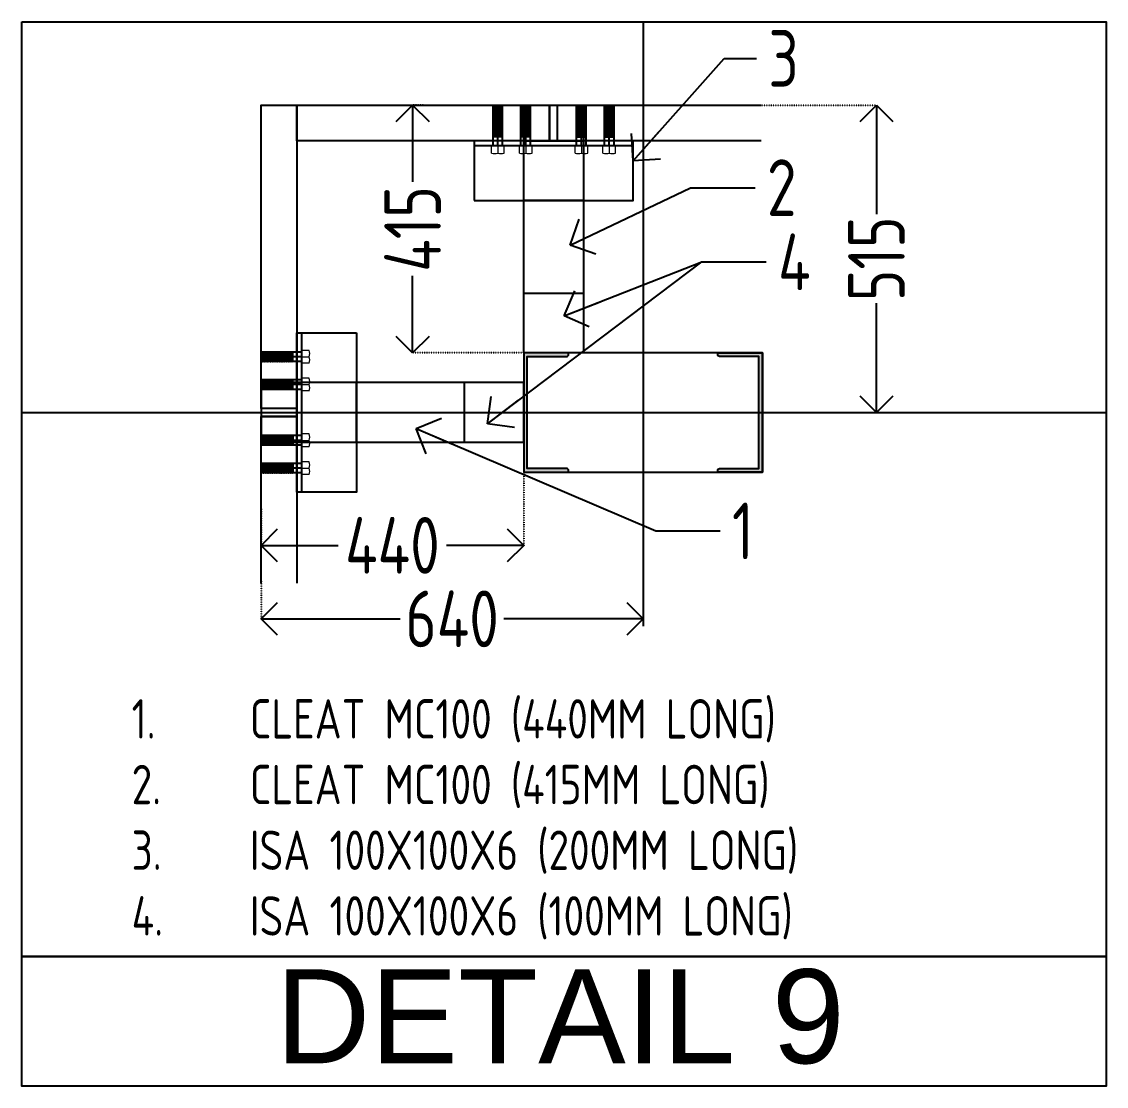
# Model space of a CAD drawing. Header units: millimetres. Extents: x 3470347 to 5996549, y -3470518 to 17149644.
# Drawn here: x 5038667 to 5045069, y 6798298 to 6804582 of the extents above; entities that cross this region are included whole.
import ezdxf
from ezdxf.enums import TextEntityAlignment as Align

# ---------------------------------------------------------------- set-up
doc = ezdxf.new("R2010")
doc.units = ezdxf.units.MM
doc.header["$MEASUREMENT"] = 0
doc.header["$PDMODE"] = 35
doc.header["$PDSIZE"] = -5
doc.linetypes.add('CENTERX2', pattern=[4, 2.5, -0.5, 0.5, -0.5])
doc.linetypes.add('DOT2', pattern=[0.125, 0, -0.125])
doc.layers.get('0').update_dxf_attribs({"linetype": 'CONTINUOUS', "lineweight": 25})
doc.layers.get('DEFPOINTS').update_dxf_attribs({"linetype": 'CONTINUOUS', "lineweight": 25})
for name, color, linetype, lineweight in [('6 TEXT', 7, 'CONTINUOUS', 25), ('channnel', 2, 'CONTINUOUS', 15), ('rRCC 1', 3, 'CONTINUOUS', 25), ('rRCC 2', 40, 'CONTINUOUS', 15)]:
    doc.layers.add(name, color=color, linetype=linetype, lineweight=lineweight)
doc.layers.add('lintel', color=2, linetype='CONTINUOUS')
doc.styles.add('DIM', font='geniso.shx', dxfattribs={"width": 0.85})
doc.styles.add('PDF Arial', font='arial.ttf')
doc.dimstyles.new('ST-100', dxfattribs={"dimscale": 100, "dimtxt": 7, "dimasz": 5, "dimexe": 0.18, "dimexo": 0.0625, "dimgap": 0.2, "dimtad": 0, "dimdec": 0, "dimzin": 0, "dimdsep": 46, "dimtxsty": 'DIM', "dimblk": 'OPEN90', "dimcen": 0.09, "dimclrd": 256, "dimclrt": 7, "dimadec": 0, "dimazin": 0, "dimtfac": 1, "dimtdec": 0, "dimtofl": 0, "dimtmove": 0, "dimatfit": 3, "dimldrblk": 'OPEN90', "dimfxl": 1, "dimtolj": 1, "dimtzin": 0, "dimlwd": -1, "dimarcsym": 0})

# ---------------------------------------------------------------- blocks, each defined once
blk = doc.blocks.new('_Open90')
at = {"color": 0, "linetype": 'ByBlock', "lineweight": -2}
for p, q in [((-0.5, 0.5), (0, 0)), ((0, 0), (-1, 0)), ((0, 0), (-0.5, -0.5))]:
    blk.add_line(p, q, dxfattribs=at)
blk = doc.blocks.new('*D1507')
at = {"color": 1, "linetype": 'DOT2', "lineweight": -2}
for p, q in [((450631.6, -1876228.7), (450631.6, -1876474)), ((449751.6, -1876352), (449751.6, -1876474))]:
    blk.add_line(p, q, dxfattribs=at)
at = {"color": 1, "linetype": 'ByBlock'}
for p, q in [((449861.6, -1876474), (450010.1, -1876474)), ((450521.6, -1876474), (450373.2, -1876474))]:
    blk.add_line(p, q, dxfattribs=at)
at = {"layer": 'DEFPOINTS', "color": 0, "linetype": 'ByBlock'}
for p in [(450631.6, -1876228.7), (449751.6, -1876352), (450631.6, -1876474)]:
    blk.add_point(p, dxfattribs=at)
at = {"color": 1, "linetype": 'ByBlock', "xscale": 110, "yscale": 110, "zscale": 110, "rotation": 180}
blk.add_blockref('_Open90', (449751.6, -1876474), dxfattribs=at)
at = {"color": 1, "linetype": 'ByBlock', "xscale": 110, "yscale": 110, "zscale": 110}
blk.add_blockref('_Open90', (450631.6, -1876474), dxfattribs=at)
at = {"color": 7, "linetype": 'ByBlock', "insert": (450191.6, -1876474), "char_height": 190, "attachment_point": 5, "style": 'DIM'}
blk.add_mtext('\\A1;440', dxfattribs=at)
blk = doc.blocks.new('*D1508')
at = {"color": 1, "linetype": 'DOT2', "lineweight": -2}
for p, q in [((450295, -1874998.7), (450259.2, -1874998.7)), ((450631.6, -1875828.7), (450259.2, -1875828.7))]:
    blk.add_line(p, q, dxfattribs=at)
at = {"color": 1, "linetype": 'ByBlock'}
for p, q in [((450259.2, -1875108.7), (450259.2, -1875256.4)), ((450259.2, -1875718.7), (450259.2, -1875571))]:
    blk.add_line(p, q, dxfattribs=at)
at = {"layer": 'DEFPOINTS', "color": 0, "linetype": 'ByBlock'}
for p in [(450295, -1874998.7), (450259.2, -1875828.7), (450631.6, -1875828.7)]:
    blk.add_point(p, dxfattribs=at)
at = {"color": 1, "linetype": 'ByBlock', "xscale": 110, "yscale": 110, "zscale": 110}
for p, rotation in [((450259.2, -1874998.7), 90), ((450259.2, -1875828.7), 270)]:
    blk.add_blockref('_Open90', p, dxfattribs=dict(at, rotation=rotation))
at = {"color": 7, "linetype": 'ByBlock', "insert": (450259.2, -1875413.7), "char_height": 190, "attachment_point": 5, "rotation": 90, "style": 'DIM'}
blk.add_mtext('\\A1;415', dxfattribs=at)
blk = doc.blocks.new('*D1509')
at = {"color": 1, "linetype": 'DOT2', "lineweight": -2}
for p, q in [((451427.3, -1874998.7), (451813.5, -1874998.7)), ((451665.1, -1876028.7), (451813.5, -1876028.7))]:
    blk.add_line(p, q, dxfattribs=at)
at = {"color": 1, "linetype": 'ByBlock'}
for p, q in [((451813.5, -1875108.7), (451813.5, -1875364.5)), ((451813.5, -1875918.7), (451813.5, -1875662.9))]:
    blk.add_line(p, q, dxfattribs=at)
at = {"layer": 'DEFPOINTS', "color": 0, "linetype": 'ByBlock'}
for p in [(451427.3, -1874998.7), (451813.5, -1874998.7), (451665.1, -1876028.7)]:
    blk.add_point(p, dxfattribs=at)
at = {"color": 1, "linetype": 'ByBlock', "xscale": 110, "yscale": 110, "zscale": 110}
for p, rotation in [((451813.5, -1874998.7), 90), ((451813.5, -1876028.7), 270)]:
    blk.add_blockref('_Open90', p, dxfattribs=dict(at, rotation=rotation))
at = {"color": 7, "linetype": 'ByBlock', "insert": (451813.5, -1875513.7), "char_height": 190, "attachment_point": 5, "rotation": 90, "style": 'DIM'}
blk.add_mtext('\\A1;515', dxfattribs=at)
blk = doc.blocks.new('*D1520')
at = {"color": 1, "linetype": 'DOT2', "lineweight": -2}
for p, q in [((449751.6, -1876590.2), (449751.6, -1876720.3)), ((451031.6, -1876590.2), (451031.6, -1876720.3))]:
    blk.add_line(p, q, dxfattribs=at)
at = {"color": 1, "linetype": 'ByBlock'}
for p, q in [((449861.6, -1876720.3), (450218.1, -1876720.3)), ((450921.6, -1876720.3), (450565.1, -1876720.3))]:
    blk.add_line(p, q, dxfattribs=at)
at = {"layer": 'DEFPOINTS', "color": 0, "linetype": 'ByBlock'}
for p in [(449751.6, -1876590.2), (451031.6, -1876590.2), (449751.6, -1876720.3)]:
    blk.add_point(p, dxfattribs=at)
at = {"color": 1, "linetype": 'ByBlock', "xscale": 110, "yscale": 110, "zscale": 110, "rotation": 180}
blk.add_blockref('_Open90', (449751.6, -1876720.3), dxfattribs=at)
at = {"color": 1, "linetype": 'ByBlock', "xscale": 110, "yscale": 110, "zscale": 110}
blk.add_blockref('_Open90', (451031.6, -1876720.3), dxfattribs=at)
at = {"color": 7, "linetype": 'ByBlock', "insert": (450391.6, -1876720.3), "char_height": 190, "attachment_point": 5, "style": 'DIM'}
blk.add_mtext('\\A1;640', dxfattribs=at)
blk = doc.blocks.new('SRD')
at = {"layer": '6 TEXT', "linetype": 'ByBlock'}
h = blk.add_hatch(color=8, dxfattribs=at)
h.dxf.hatch_style = 1
h.paths.add_polyline_path([(450643.6, -1875840.7), (450775.6, -1875840.7, 0.414214), (450781.6, -1875834.7), (450781.6, -1875828.7), (450631.6, -1875828.7), (450631.6, -1876228.7), (450781.6, -1876228.7), (450781.6, -1876222.7, 0.414214), (450775.6, -1876216.7), (450643.6, -1876216.7)])
h = blk.add_hatch(color=8, dxfattribs=at)
h.dxf.hatch_style = 1
h.paths.add_polyline_path([(451419.6, -1875840.7), (451287.6, -1875840.7, -0.414214), (451281.6, -1875834.7), (451281.6, -1875828.7), (451431.6, -1875828.7), (451431.6, -1876228.7), (451281.6, -1876228.7), (451281.6, -1876222.7, -0.414214), (451287.6, -1876216.7), (451419.6, -1876216.7)])
at = {"color": 8, "linetype": 'ByBlock'}
for p, q in [((450529, -1875134.7), (450529, -1874998.7)), ((450545, -1875134.7), (450545, -1874998.7)), ((450561, -1875134.7), (450561, -1874998.7)), ((450622.3, -1875134.7), (450622.3, -1874998.7)), ((450638.3, -1875134.7), (450638.3, -1874998.7)), ((450638.3, -1875134.7), (450638.3, -1874998.7)), ((450654.3, -1875134.7), (450654.3, -1874998.7)), ((450809, -1875134.7), (450809, -1874998.7)), ((450825, -1875134.7), (450825, -1874998.7)), ((450825, -1875134.7), (450825, -1874998.7)), ((450841, -1875134.7), (450841, -1874998.7)), ((450902.3, -1875134.7), (450902.3, -1874998.7)), ((450918.3, -1875134.7), (450918.3, -1874998.7)), ((450934.3, -1875134.7), (450934.3, -1874998.7)), ((449887.6, -1875826.1), (449751.6, -1875826.1)), ((449887.6, -1875842.1), (449751.6, -1875842.1)), ((449887.6, -1875858.1), (449751.6, -1875858.1)), ((449887.6, -1875919.4), (449751.6, -1875919.4)), ((449887.6, -1875935.4), (449751.6, -1875935.4)), ((449887.6, -1875935.4), (449751.6, -1875935.4)), ((449887.6, -1875951.4), (449751.6, -1875951.4)), ((449887.6, -1876106.1), (449751.6, -1876106.1)), ((449887.6, -1876122.1), (449751.6, -1876122.1)), ((449887.6, -1876122.1), (449751.6, -1876122.1)), ((449887.6, -1876138.1), (449751.6, -1876138.1)), ((449887.6, -1876199.4), (449751.6, -1876199.4)), ((449887.6, -1876215.4), (449751.6, -1876215.4)), ((449887.6, -1876231.4), (449751.6, -1876231.4))]:
    blk.add_line(p, q, dxfattribs=at)
at = {"color": 2}
for p, q in [((450718.3, -1875118.7), (450718.3, -1874998.7)), ((450718.3, -1875118.7), (450718.3, -1874998.7)), ((450745, -1875118.7), (450745, -1874998.7)), ((450745, -1875118.7), (450745, -1874998.7)), ((449871.6, -1876015.4), (449751.6, -1876015.4)), ((449871.6, -1876015.4), (449751.6, -1876015.4)), ((449871.6, -1876042.1), (449751.6, -1876042.1)), ((449871.6, -1876042.1), (449751.6, -1876042.1))]:
    blk.add_line(p, q, dxfattribs=at)
at = {"color": 3}
for p, q in [((450998.3, -1875134.7), (450465, -1875134.7)), ((449887.6, -1876295.4), (449887.6, -1875762.1))]:
    blk.add_line(p, q, dxfattribs=at)
at = {"color": 6, "linetype": 'ByBlock'}
for points in [[(449871.6, -1876015.4), (449751.6, -1876015.4), (449751.6, -1874998.7), (449871.6, -1874998.7)], [(450718.3, -1875118.7), (449871.6, -1875118.7), (449871.6, -1874998.7), (450718.3, -1874998.7)]]:
    blk.add_lwpolyline(points, close=True, dxfattribs=at)
for points in [[(451427.3, -1875118.7), (450745, -1875118.7), (450745, -1874998.7), (451427.3, -1874998.7)], [(449751.6, -1876600.2), (449751.6, -1876042.1), (449871.6, -1876042.1), (449871.6, -1876600.2)]]:
    blk.add_lwpolyline(points, dxfattribs=at)
at = {"color": 3}
for points in [[(450465, -1875318.7), (450998.3, -1875318.7), (450998.3, -1875118.7), (450465, -1875118.7)], [(450831.6, -1875118.7), (450831.6, -1875318.7), (450631.6, -1875318.7), (450631.6, -1875118.7)], [(450831.6, -1875628.7), (450831.6, -1875828.7), (450631.6, -1875828.7), (450631.6, -1875628.7)], [(450071.6, -1875762.1), (450071.6, -1876295.4), (449871.6, -1876295.4), (449871.6, -1875762.1)], [(449871.6, -1876128.7), (450071.6, -1876128.7), (450071.6, -1875928.7), (449871.6, -1875928.7)], [(450431.6, -1876128.7), (450631.6, -1876128.7), (450631.6, -1875928.7), (450431.6, -1875928.7)]]:
    blk.add_lwpolyline(points, close=True, dxfattribs=at)
at = {"layer": '6 TEXT', "color": 8, "linetype": 'CENTERX2', "ltscale": 0.5}
blk.add_line((451031.6, -1874719.2), (451031.6, -1876744.4), dxfattribs=at)
at = {"layer": '6 TEXT', "color": 6, "linetype": 'ByBlock'}
for points in [[(450781.6, -1875834.7), (450781.6, -1875828.7), (450631.6, -1875828.7), (450631.6, -1876228.7), (450781.6, -1876228.7), (450781.6, -1876222.7, 0.414214), (450775.6, -1876216.7), (450643.6, -1876216.7), (450643.6, -1875840.7), (450775.6, -1875840.7, 0.414214)], [(451281.6, -1875834.7), (451281.6, -1875828.7), (451431.6, -1875828.7), (451431.6, -1876228.7), (451281.6, -1876228.7), (451281.6, -1876222.7, -0.414214), (451287.6, -1876216.7), (451419.6, -1876216.7), (451419.6, -1875840.7), (451287.6, -1875840.7, -0.414214)]]:
    blk.add_lwpolyline(points, format="xyb", close=True, dxfattribs=at)
at = {"layer": '6 TEXT', "color": 8, "linetype": 'CENTERX2', "ltscale": 0.5}
blk.add_lwpolyline([(448949.3, -1876028.7), (452583.8, -1876028.7)], dxfattribs=at)
at = {"layer": 'channnel', "color": 8, "linetype": 'ByBlock'}
for p, q in [((450529, -1875134.7), (450529, -1874998.7)), ((450529, -1874998.7), (450561, -1874998.7)), ((450561, -1875134.7), (450561, -1874998.7)), ((450622.3, -1875134.7), (450622.3, -1874998.7)), ((450622.3, -1874998.7), (450654.3, -1874998.7)), ((450654.3, -1875134.7), (450654.3, -1874998.7)), ((450809, -1875134.7), (450809, -1874998.7)), ((450841, -1874998.7), (450809, -1874998.7)), ((450841, -1875134.7), (450841, -1874998.7)), ((450902.3, -1875134.7), (450902.3, -1874998.7)), ((450934.3, -1874998.7), (450902.3, -1874998.7)), ((450934.3, -1875134.7), (450934.3, -1874998.7)), ((450561, -1875105.9), (450529, -1875105.9)), ((450654.3, -1875105.9), (450622.3, -1875105.9)), ((450809, -1875105.9), (450841, -1875105.9)), ((450902.3, -1875105.9), (450934.3, -1875105.9)), ((450523.6, -1875134.7), (450566.3, -1875134.7)), ((450523.6, -1875159.4), (450523.6, -1875134.7)), ((450545, -1875134.7), (450545, -1875159.4)), ((450566.3, -1875159.4), (450566.3, -1875134.7)), ((450617, -1875134.7), (450659.6, -1875134.7)), ((450617, -1875159.4), (450617, -1875134.7)), ((450638.3, -1875134.7), (450638.3, -1875159.4)), ((450659.6, -1875159.4), (450659.6, -1875134.7)), ((450846.3, -1875134.7), (450803.6, -1875134.7)), ((450803.6, -1875159.4), (450803.6, -1875134.7)), ((450825, -1875134.7), (450825, -1875159.4)), ((450846.3, -1875159.4), (450846.3, -1875134.7)), ((450939.6, -1875134.7), (450897, -1875134.7)), ((450897, -1875159.4), (450897, -1875134.7)), ((450918.3, -1875134.7), (450918.3, -1875159.4)), ((450939.6, -1875159.4), (450939.6, -1875134.7)), ((449887.6, -1875826.1), (449751.6, -1875826.1)), ((449751.6, -1875826.1), (449751.6, -1875858.1)), ((449858.8, -1875858.1), (449858.8, -1875826.1)), ((449887.6, -1875820.7), (449887.6, -1875863.4)), ((449912.3, -1875820.7), (449887.6, -1875820.7)), ((449887.6, -1875858.1), (449751.6, -1875858.1)), ((449887.6, -1875842.1), (449912.3, -1875842.1)), ((449912.3, -1875863.4), (449887.6, -1875863.4)), ((449887.6, -1875919.4), (449751.6, -1875919.4)), ((449751.6, -1875919.4), (449751.6, -1875951.4)), ((449858.8, -1875951.4), (449858.8, -1875919.4)), ((449887.6, -1875914.1), (449887.6, -1875956.7)), ((449912.3, -1875914.1), (449887.6, -1875914.1)), ((449887.6, -1875935.4), (449912.3, -1875935.4)), ((449887.6, -1875951.4), (449751.6, -1875951.4)), ((449912.3, -1875956.7), (449887.6, -1875956.7)), ((449887.6, -1876106.1), (449751.6, -1876106.1)), ((449751.6, -1876138.1), (449751.6, -1876106.1)), ((449858.8, -1876106.1), (449858.8, -1876138.1)), ((449887.6, -1876143.4), (449887.6, -1876100.7)), ((449912.3, -1876100.7), (449887.6, -1876100.7)), ((449887.6, -1876122.1), (449912.3, -1876122.1)), ((449887.6, -1876138.1), (449751.6, -1876138.1)), ((449912.3, -1876143.4), (449887.6, -1876143.4)), ((449887.6, -1876236.7), (449887.6, -1876194.1)), ((449912.3, -1876194.1), (449887.6, -1876194.1)), ((449887.6, -1876199.4), (449751.6, -1876199.4)), ((449751.6, -1876231.4), (449751.6, -1876199.4)), ((449887.6, -1876231.4), (449751.6, -1876231.4)), ((449858.8, -1876199.4), (449858.8, -1876231.4)), ((449887.6, -1876215.4), (449912.3, -1876215.4)), ((449912.3, -1876236.7), (449887.6, -1876236.7))]:
    blk.add_line(p, q, dxfattribs=at)
at = {"layer": 'channnel', "color": 8, "linetype": 'Continuous'}
for p, q in [((450559.8, -1875010.3), (450534.9, -1874998.7)), ((450561, -1875007.8), (450541.4, -1874998.7)), ((450559.8, -1875004.2), (450547.9, -1874998.7)), ((450561, -1875001.7), (450554.5, -1874998.7)), ((450653.1, -1875010.3), (450628.3, -1874998.7)), ((450654.3, -1875007.8), (450634.8, -1874998.7)), ((450653.1, -1875004.2), (450641.3, -1874998.7)), ((450654.3, -1875001.7), (450647.8, -1874998.7)), ((450809, -1875001.7), (450815.5, -1874998.7)), ((450809, -1875007.8), (450828.5, -1874998.7)), ((450810.1, -1875004.2), (450822, -1874998.7)), ((450810.1, -1875010.3), (450835, -1874998.7)), ((450902.3, -1875001.7), (450908.8, -1874998.7)), ((450902.3, -1875007.8), (450921.8, -1874998.7)), ((450903.5, -1875004.2), (450915.3, -1874998.7)), ((450903.5, -1875010.3), (450928.3, -1874998.7)), ((450559.8, -1875016.4), (450529, -1875002)), ((450559.8, -1875022.4), (450529, -1875008.1)), ((450561, -1875029.1), (450529, -1875014.1)), ((450561, -1875035.1), (450529, -1875020.2)), ((450561, -1875041.2), (450529, -1875026.3)), ((450561, -1875047.3), (450529, -1875032.3)), ((450561, -1875013.9), (450530.1, -1874999.5)), ((450561, -1875020), (450530.1, -1875005.6)), ((450561, -1875026), (450530.1, -1875011.6)), ((450559.8, -1875031.5), (450530.1, -1875017.7)), ((450559.8, -1875037.6), (450530.1, -1875023.8)), ((450559.8, -1875043.7), (450530.1, -1875029.8)), ((450653.1, -1875016.4), (450622.3, -1875002)), ((450653.1, -1875022.4), (450622.3, -1875008.1)), ((450654.3, -1875029.1), (450622.3, -1875014.1)), ((450654.3, -1875035.1), (450622.3, -1875020.2)), ((450654.3, -1875041.2), (450622.3, -1875026.3)), ((450654.3, -1875047.3), (450622.3, -1875032.3)), ((450654.3, -1875013.9), (450623.5, -1874999.5)), ((450654.3, -1875020), (450623.5, -1875005.6)), ((450654.3, -1875026), (450623.5, -1875011.6)), ((450653.1, -1875031.5), (450623.5, -1875017.7)), ((450653.1, -1875037.6), (450623.5, -1875023.8)), ((450653.1, -1875043.7), (450623.5, -1875029.8)), ((450809, -1875013.9), (450839.8, -1874999.5)), ((450809, -1875020), (450839.8, -1875005.6)), ((450809, -1875026), (450839.8, -1875011.6)), ((450809, -1875029.1), (450841, -1875014.1)), ((450809, -1875035.1), (450841, -1875020.2)), ((450809, -1875041.2), (450841, -1875026.3)), ((450809, -1875047.3), (450841, -1875032.3)), ((450810.1, -1875016.4), (450841, -1875002)), ((450810.1, -1875022.4), (450841, -1875008.1)), ((450810.1, -1875031.5), (450839.8, -1875017.7)), ((450810.1, -1875037.6), (450839.8, -1875023.8)), ((450810.1, -1875043.7), (450839.8, -1875029.8)), ((450902.3, -1875013.9), (450933.1, -1874999.5)), ((450902.3, -1875020), (450933.1, -1875005.6)), ((450902.3, -1875026), (450933.1, -1875011.6)), ((450902.3, -1875029.1), (450934.3, -1875014.1)), ((450902.3, -1875035.1), (450934.3, -1875020.2)), ((450902.3, -1875041.2), (450934.3, -1875026.3)), ((450902.3, -1875047.3), (450934.3, -1875032.3)), ((450903.5, -1875016.4), (450934.3, -1875002)), ((450903.5, -1875022.4), (450934.3, -1875008.1)), ((450903.5, -1875031.5), (450933.1, -1875017.7)), ((450903.5, -1875037.6), (450933.1, -1875023.8)), ((450903.5, -1875043.7), (450933.1, -1875029.8)), ((450561, -1875053.3), (450529, -1875038.4)), ((450561, -1875059.4), (450529, -1875044.5)), ((450561, -1875065.5), (450529, -1875050.5)), ((450561, -1875071.5), (450529, -1875056.6)), ((450561, -1875076.4), (450529, -1875061.5)), ((450561, -1875064.3), (450529, -1875062.7)), ((450561, -1875082.5), (450529, -1875067.6)), ((450561, -1875070.3), (450529, -1875068.8)), ((450559.8, -1875049.8), (450530.1, -1875035.9)), ((450559.8, -1875055.8), (450530.1, -1875042)), ((450559.8, -1875061.9), (450530.1, -1875048.1)), ((450559.8, -1875068), (450530.1, -1875054.1)), ((450559.8, -1875060.7), (450530.1, -1875060.2)), ((450559.8, -1875078.9), (450530.1, -1875065.1)), ((450559.8, -1875066.8), (450530.1, -1875066.3)), ((450559.8, -1875085), (450530.1, -1875071.1)), ((450654.3, -1875053.3), (450622.3, -1875038.4)), ((450654.3, -1875059.4), (450622.3, -1875044.5)), ((450654.3, -1875065.5), (450622.3, -1875050.5)), ((450654.3, -1875071.5), (450622.3, -1875056.6)), ((450654.3, -1875076.4), (450622.3, -1875061.5)), ((450654.3, -1875064.3), (450622.3, -1875062.7)), ((450654.3, -1875082.5), (450622.3, -1875067.6)), ((450654.3, -1875070.3), (450622.3, -1875068.8)), ((450653.1, -1875049.8), (450623.5, -1875035.9)), ((450653.1, -1875055.8), (450623.5, -1875042)), ((450653.1, -1875061.9), (450623.5, -1875048.1)), ((450653.1, -1875068), (450623.5, -1875054.1)), ((450653.1, -1875060.7), (450623.5, -1875060.2)), ((450653.1, -1875078.9), (450623.5, -1875065.1)), ((450653.1, -1875066.8), (450623.5, -1875066.3)), ((450653.1, -1875085), (450623.5, -1875071.1)), ((450809, -1875053.3), (450841, -1875038.4)), ((450809, -1875059.4), (450841, -1875044.5)), ((450809, -1875065.5), (450841, -1875050.5)), ((450809, -1875071.5), (450841, -1875056.6)), ((450809, -1875076.4), (450841, -1875061.5)), ((450809, -1875064.3), (450841, -1875062.7)), ((450809, -1875082.5), (450841, -1875067.6)), ((450809, -1875070.3), (450841, -1875068.8)), ((450810.1, -1875049.8), (450839.8, -1875035.9)), ((450810.1, -1875055.8), (450839.8, -1875042)), ((450810.1, -1875061.9), (450839.8, -1875048.1)), ((450810.1, -1875068), (450839.8, -1875054.1)), ((450810.1, -1875060.7), (450839.8, -1875060.2)), ((450810.1, -1875078.9), (450839.8, -1875065.1)), ((450810.1, -1875066.8), (450839.8, -1875066.3)), ((450810.1, -1875085), (450839.8, -1875071.1)), ((450902.3, -1875053.3), (450934.3, -1875038.4)), ((450902.3, -1875059.4), (450934.3, -1875044.5)), ((450902.3, -1875065.5), (450934.3, -1875050.5)), ((450902.3, -1875071.5), (450934.3, -1875056.6)), ((450902.3, -1875076.4), (450934.3, -1875061.5)), ((450902.3, -1875064.3), (450934.3, -1875062.7)), ((450902.3, -1875082.5), (450934.3, -1875067.6)), ((450902.3, -1875070.3), (450934.3, -1875068.8)), ((450903.5, -1875049.8), (450933.1, -1875035.9)), ((450903.5, -1875055.8), (450933.1, -1875042)), ((450903.5, -1875061.9), (450933.1, -1875048.1)), ((450903.5, -1875068), (450933.1, -1875054.1)), ((450903.5, -1875060.7), (450933.1, -1875060.2)), ((450903.5, -1875078.9), (450933.1, -1875065.1)), ((450903.5, -1875066.8), (450933.1, -1875066.3)), ((450903.5, -1875085), (450933.1, -1875071.1)), ((450561, -1875088.5), (450529, -1875073.6)), ((450529.5, -1875076.9), (450529, -1875076.7)), ((450561, -1875094.6), (450529, -1875079.7)), ((450529.5, -1875083), (450529, -1875082.7)), ((450561, -1875100.7), (450529, -1875085.8)), ((450529.5, -1875089), (450529, -1875088.8)), ((450559.2, -1875105.9), (450529, -1875091.8)), ((450529.5, -1875095.1), (450529, -1875094.9)), ((450546.2, -1875105.9), (450529, -1875097.9)), ((450529.5, -1875101.2), (450529, -1875100.9)), ((450533.1, -1875105.9), (450529, -1875104)), ((450529.5, -1875107.2), (450529, -1875107)), ((450559.8, -1875072.8), (450530.1, -1875072.3)), ((450559.8, -1875091), (450530.1, -1875077.2)), ((450559.8, -1875097.1), (450530.1, -1875083.3)), ((450559.8, -1875103.2), (450530.1, -1875089.3)), ((450552.7, -1875105.9), (450530.1, -1875095.4)), ((450539.6, -1875105.9), (450530.1, -1875101.5)), ((450654.3, -1875088.5), (450622.3, -1875073.6)), ((450622.8, -1875076.9), (450622.3, -1875076.7)), ((450654.3, -1875094.6), (450622.3, -1875079.7)), ((450622.8, -1875083), (450622.3, -1875082.7)), ((450654.3, -1875100.7), (450622.3, -1875085.8)), ((450622.8, -1875089), (450622.3, -1875088.8)), ((450652.5, -1875105.9), (450622.3, -1875091.8)), ((450622.8, -1875095.1), (450622.3, -1875094.9)), ((450639.5, -1875105.9), (450622.3, -1875097.9)), ((450622.8, -1875101.2), (450622.3, -1875100.9)), ((450626.5, -1875105.9), (450622.3, -1875104)), ((450622.8, -1875107.2), (450622.3, -1875107)), ((450653.1, -1875072.8), (450623.5, -1875072.3)), ((450653.1, -1875091), (450623.5, -1875077.2)), ((450653.1, -1875097.1), (450623.5, -1875083.3)), ((450653.1, -1875103.2), (450623.5, -1875089.3)), ((450646, -1875105.9), (450623.5, -1875095.4)), ((450633, -1875105.9), (450623.5, -1875101.5)), ((450809, -1875088.5), (450841, -1875073.6)), ((450809, -1875094.6), (450841, -1875079.7)), ((450809, -1875100.7), (450841, -1875085.8)), ((450810.1, -1875072.8), (450839.8, -1875072.3)), ((450810.1, -1875091), (450839.8, -1875077.2)), ((450810.1, -1875097.1), (450839.8, -1875083.3)), ((450810.1, -1875103.2), (450839.8, -1875089.3)), ((450810.7, -1875105.9), (450841, -1875091.8)), ((450817.2, -1875105.9), (450839.8, -1875095.4)), ((450823.8, -1875105.9), (450841, -1875097.9)), ((450830.3, -1875105.9), (450839.8, -1875101.5)), ((450836.8, -1875105.9), (450841, -1875104)), ((450840.5, -1875076.9), (450841, -1875076.7)), ((450840.5, -1875083), (450841, -1875082.7)), ((450840.5, -1875089), (450841, -1875088.8)), ((450840.5, -1875095.1), (450841, -1875094.9)), ((450840.5, -1875101.2), (450841, -1875100.9)), ((450840.5, -1875107.2), (450841, -1875107)), ((450902.3, -1875088.5), (450934.3, -1875073.6)), ((450902.3, -1875094.6), (450934.3, -1875079.7)), ((450902.3, -1875100.7), (450934.3, -1875085.8)), ((450903.5, -1875072.8), (450933.1, -1875072.3)), ((450903.5, -1875091), (450933.1, -1875077.2)), ((450903.5, -1875097.1), (450933.1, -1875083.3)), ((450903.5, -1875103.2), (450933.1, -1875089.3)), ((450904.1, -1875105.9), (450934.3, -1875091.8)), ((450910.6, -1875105.9), (450933.1, -1875095.4)), ((450917.1, -1875105.9), (450934.3, -1875097.9)), ((450923.6, -1875105.9), (450933.1, -1875101.5)), ((450930.1, -1875105.9), (450934.3, -1875104)), ((450933.8, -1875076.9), (450934.3, -1875076.7)), ((450933.8, -1875083), (450934.3, -1875082.7)), ((450933.8, -1875089), (450934.3, -1875088.8)), ((450933.8, -1875095.1), (450934.3, -1875094.9)), ((450933.8, -1875101.2), (450934.3, -1875100.9)), ((450933.8, -1875107.2), (450934.3, -1875107)), ((449763.2, -1875856.9), (449751.6, -1875832)), ((449766.8, -1875858.1), (449752.4, -1875827.2)), ((449769.3, -1875856.9), (449754.9, -1875826.1)), ((449772.9, -1875858.1), (449758.5, -1875827.2)), ((449775.4, -1875856.9), (449761, -1875826.1)), ((449778.9, -1875858.1), (449764.5, -1875827.2)), ((449782, -1875858.1), (449767, -1875826.1)), ((449784.5, -1875856.9), (449770.6, -1875827.2)), ((449788, -1875858.1), (449773.1, -1875826.1)), ((449790.5, -1875856.9), (449776.7, -1875827.2)), ((449794.1, -1875858.1), (449779.2, -1875826.1)), ((449796.6, -1875856.9), (449782.8, -1875827.2)), ((449800.2, -1875858.1), (449785.2, -1875826.1)), ((449802.7, -1875856.9), (449788.8, -1875827.2)), ((449806.2, -1875858.1), (449791.3, -1875826.1)), ((449808.7, -1875856.9), (449794.9, -1875827.2)), ((449812.3, -1875858.1), (449797.4, -1875826.1)), ((449814.8, -1875856.9), (449801, -1875827.2)), ((449818.4, -1875858.1), (449803.5, -1875826.1)), ((449820.9, -1875856.9), (449807, -1875827.2)), ((449824.4, -1875858.1), (449809.5, -1875826.1)), ((449813.6, -1875856.9), (449813.1, -1875827.2)), ((449829.3, -1875858.1), (449814.4, -1875826.1)), ((449817.2, -1875858.1), (449815.6, -1875826.1)), ((449831.8, -1875856.9), (449818, -1875827.2)), ((449819.7, -1875856.9), (449819.2, -1875827.2)), ((449835.4, -1875858.1), (449820.5, -1875826.1)), ((449823.2, -1875858.1), (449821.7, -1875826.1)), ((449837.9, -1875856.9), (449824, -1875827.2)), ((449825.7, -1875856.9), (449825.2, -1875827.2)), ((449841.5, -1875858.1), (449826.5, -1875826.1)), ((449829.8, -1875826.5), (449829.6, -1875826.1)), ((449843.9, -1875856.9), (449830.1, -1875827.2)), ((449847.5, -1875858.1), (449832.6, -1875826.1)), ((449835.9, -1875826.5), (449835.6, -1875826.1)), ((449850, -1875856.9), (449836.2, -1875827.2)), ((449853.6, -1875858.1), (449838.7, -1875826.1)), ((449841.9, -1875826.5), (449841.7, -1875826.1)), ((449856.1, -1875856.9), (449842.2, -1875827.2)), ((449858.8, -1875856.3), (449844.7, -1875826.1)), ((449848, -1875826.5), (449847.8, -1875826.1)), ((449858.8, -1875849.8), (449848.3, -1875827.2)), ((449858.8, -1875843.3), (449850.8, -1875826.1)), ((449854.1, -1875826.5), (449853.8, -1875826.1)), ((449858.8, -1875836.7), (449854.4, -1875827.2)), ((449858.8, -1875830.2), (449856.9, -1875826.1)), ((449860.1, -1875826.5), (449859.9, -1875826.1)), ((449760.7, -1875858.1), (449751.6, -1875838.5)), ((449757.1, -1875856.9), (449751.6, -1875845)), ((449754.7, -1875858.1), (449751.6, -1875851.6)), ((449763.2, -1875950.2), (449751.6, -1875925.4)), ((449760.7, -1875951.4), (449751.6, -1875931.9)), ((449757.1, -1875950.2), (449751.6, -1875938.4)), ((449766.8, -1875951.4), (449752.4, -1875920.5)), ((449769.3, -1875950.2), (449754.9, -1875919.4)), ((449772.9, -1875951.4), (449758.5, -1875920.5)), ((449775.4, -1875950.2), (449761, -1875919.4)), ((449778.9, -1875951.4), (449764.5, -1875920.5)), ((449782, -1875951.4), (449767, -1875919.4)), ((449784.5, -1875950.2), (449770.6, -1875920.5)), ((449788, -1875951.4), (449773.1, -1875919.4)), ((449790.5, -1875950.2), (449776.7, -1875920.5)), ((449794.1, -1875951.4), (449779.2, -1875919.4)), ((449796.6, -1875950.2), (449782.8, -1875920.5)), ((449800.2, -1875951.4), (449785.2, -1875919.4)), ((449802.7, -1875950.2), (449788.8, -1875920.5)), ((449806.2, -1875951.4), (449791.3, -1875919.4)), ((449808.7, -1875950.2), (449794.9, -1875920.5)), ((449812.3, -1875951.4), (449797.4, -1875919.4)), ((449814.8, -1875950.2), (449801, -1875920.5)), ((449818.4, -1875951.4), (449803.5, -1875919.4)), ((449820.9, -1875950.2), (449807, -1875920.5)), ((449824.4, -1875951.4), (449809.5, -1875919.4)), ((449813.6, -1875950.2), (449813.1, -1875920.5)), ((449829.3, -1875951.4), (449814.4, -1875919.4)), ((449817.2, -1875951.4), (449815.6, -1875919.4)), ((449831.8, -1875950.2), (449818, -1875920.5)), ((449819.7, -1875950.2), (449819.2, -1875920.5)), ((449835.4, -1875951.4), (449820.5, -1875919.4)), ((449823.2, -1875951.4), (449821.7, -1875919.4)), ((449837.9, -1875950.2), (449824, -1875920.5)), ((449825.7, -1875950.2), (449825.2, -1875920.5)), ((449841.5, -1875951.4), (449826.5, -1875919.4)), ((449829.8, -1875919.9), (449829.6, -1875919.4)), ((449843.9, -1875950.2), (449830.1, -1875920.5)), ((449847.5, -1875951.4), (449832.6, -1875919.4)), ((449835.9, -1875919.9), (449835.6, -1875919.4)), ((449850, -1875950.2), (449836.2, -1875920.5)), ((449853.6, -1875951.4), (449838.7, -1875919.4)), ((449841.9, -1875919.9), (449841.7, -1875919.4)), ((449856.1, -1875950.2), (449842.2, -1875920.5)), ((449858.8, -1875949.6), (449844.7, -1875919.4)), ((449848, -1875919.9), (449847.8, -1875919.4)), ((449858.8, -1875943.1), (449848.3, -1875920.5)), ((449858.8, -1875936.6), (449850.8, -1875919.4)), ((449854.1, -1875919.9), (449853.8, -1875919.4)), ((449858.8, -1875930.1), (449854.4, -1875920.5)), ((449858.8, -1875923.6), (449856.9, -1875919.4)), ((449860.1, -1875919.9), (449859.9, -1875919.4)), ((449754.7, -1875951.4), (449751.6, -1875944.9)), ((449754.7, -1876106.1), (449751.6, -1876112.6)), ((449760.7, -1876106.1), (449751.6, -1876125.6)), ((449757.1, -1876107.2), (449751.6, -1876119.1)), ((449763.2, -1876107.2), (449751.6, -1876132.1)), ((449766.8, -1876106.1), (449752.4, -1876136.9)), ((449769.3, -1876107.2), (449754.9, -1876138.1)), ((449772.9, -1876106.1), (449758.5, -1876136.9)), ((449775.4, -1876107.2), (449761, -1876138.1)), ((449778.9, -1876106.1), (449764.5, -1876136.9)), ((449782, -1876106.1), (449767, -1876138.1)), ((449784.5, -1876107.2), (449770.6, -1876136.9)), ((449788, -1876106.1), (449773.1, -1876138.1)), ((449790.5, -1876107.2), (449776.7, -1876136.9)), ((449794.1, -1876106.1), (449779.2, -1876138.1)), ((449796.6, -1876107.2), (449782.8, -1876136.9)), ((449800.2, -1876106.1), (449785.2, -1876138.1)), ((449802.7, -1876107.2), (449788.8, -1876136.9)), ((449806.2, -1876106.1), (449791.3, -1876138.1)), ((449808.7, -1876107.2), (449794.9, -1876136.9)), ((449812.3, -1876106.1), (449797.4, -1876138.1)), ((449814.8, -1876107.2), (449801, -1876136.9)), ((449818.4, -1876106.1), (449803.5, -1876138.1)), ((449820.9, -1876107.2), (449807, -1876136.9)), ((449824.4, -1876106.1), (449809.5, -1876138.1)), ((449813.6, -1876107.2), (449813.1, -1876136.9)), ((449829.3, -1876106.1), (449814.4, -1876138.1)), ((449817.2, -1876106.1), (449815.6, -1876138.1)), ((449831.8, -1876107.2), (449818, -1876136.9)), ((449819.7, -1876107.2), (449819.2, -1876136.9)), ((449835.4, -1876106.1), (449820.5, -1876138.1)), ((449823.2, -1876106.1), (449821.7, -1876138.1)), ((449837.9, -1876107.2), (449824, -1876136.9)), ((449825.7, -1876107.2), (449825.2, -1876136.9)), ((449841.5, -1876106.1), (449826.5, -1876138.1)), ((449843.9, -1876107.2), (449830.1, -1876136.9)), ((449847.5, -1876106.1), (449832.6, -1876138.1)), ((449850, -1876107.2), (449836.2, -1876136.9)), ((449853.6, -1876106.1), (449838.7, -1876138.1)), ((449856.1, -1876107.2), (449842.2, -1876136.9)), ((449858.8, -1876107.8), (449844.7, -1876138.1)), ((449858.8, -1876114.3), (449848.3, -1876136.9)), ((449858.8, -1876120.9), (449850.8, -1876138.1)), ((449829.8, -1876137.6), (449829.6, -1876138.1)), ((449835.9, -1876137.6), (449835.6, -1876138.1)), ((449841.9, -1876137.6), (449841.7, -1876138.1)), ((449848, -1876137.6), (449847.8, -1876138.1)), ((449854.1, -1876137.6), (449853.8, -1876138.1)), ((449858.8, -1876127.4), (449854.4, -1876136.9)), ((449858.8, -1876133.9), (449856.9, -1876138.1)), ((449860.1, -1876137.6), (449859.9, -1876138.1)), ((449754.7, -1876199.4), (449751.6, -1876205.9)), ((449760.7, -1876199.4), (449751.6, -1876218.9)), ((449757.1, -1876200.5), (449751.6, -1876212.4)), ((449763.2, -1876200.5), (449751.6, -1876225.4)), ((449766.8, -1876199.4), (449752.4, -1876230.2)), ((449769.3, -1876200.5), (449754.9, -1876231.4)), ((449772.9, -1876199.4), (449758.5, -1876230.2)), ((449775.4, -1876200.5), (449761, -1876231.4)), ((449778.9, -1876199.4), (449764.5, -1876230.2)), ((449782, -1876199.4), (449767, -1876231.4)), ((449784.5, -1876200.5), (449770.6, -1876230.2)), ((449788, -1876199.4), (449773.1, -1876231.4)), ((449790.5, -1876200.5), (449776.7, -1876230.2)), ((449794.1, -1876199.4), (449779.2, -1876231.4)), ((449796.6, -1876200.5), (449782.8, -1876230.2)), ((449800.2, -1876199.4), (449785.2, -1876231.4)), ((449802.7, -1876200.5), (449788.8, -1876230.2)), ((449806.2, -1876199.4), (449791.3, -1876231.4)), ((449808.7, -1876200.5), (449794.9, -1876230.2)), ((449812.3, -1876199.4), (449797.4, -1876231.4)), ((449814.8, -1876200.5), (449801, -1876230.2)), ((449818.4, -1876199.4), (449803.5, -1876231.4)), ((449820.9, -1876200.5), (449807, -1876230.2)), ((449824.4, -1876199.4), (449809.5, -1876231.4)), ((449813.6, -1876200.5), (449813.1, -1876230.2)), ((449829.3, -1876199.4), (449814.4, -1876231.4)), ((449817.2, -1876199.4), (449815.6, -1876231.4)), ((449831.8, -1876200.5), (449818, -1876230.2)), ((449819.7, -1876200.5), (449819.2, -1876230.2)), ((449835.4, -1876199.4), (449820.5, -1876231.4)), ((449823.2, -1876199.4), (449821.7, -1876231.4)), ((449837.9, -1876200.5), (449824, -1876230.2)), ((449825.7, -1876200.5), (449825.2, -1876230.2)), ((449841.5, -1876199.4), (449826.5, -1876231.4)), ((449829.8, -1876230.9), (449829.6, -1876231.4)), ((449843.9, -1876200.5), (449830.1, -1876230.2)), ((449847.5, -1876199.4), (449832.6, -1876231.4)), ((449835.9, -1876230.9), (449835.6, -1876231.4)), ((449850, -1876200.5), (449836.2, -1876230.2)), ((449853.6, -1876199.4), (449838.7, -1876231.4)), ((449841.9, -1876230.9), (449841.7, -1876231.4)), ((449856.1, -1876200.5), (449842.2, -1876230.2)), ((449858.8, -1876201.2), (449844.7, -1876231.4)), ((449848, -1876230.9), (449847.8, -1876231.4)), ((449858.8, -1876207.7), (449848.3, -1876230.2)), ((449858.8, -1876214.2), (449850.8, -1876231.4)), ((449854.1, -1876230.9), (449853.8, -1876231.4)), ((449858.8, -1876220.7), (449854.4, -1876230.2)), ((449858.8, -1876227.2), (449856.9, -1876231.4)), ((449860.1, -1876230.9), (449859.9, -1876231.4))]:
    blk.add_line(p, q, dxfattribs=at)
for centre, radius, start, end in [((450529.5, -1875000.8), 1.38, 65, 245), ((450529.5, -1875006.8), 1.38, 65, 245), ((450529.5, -1875012.9), 1.38, 65, 245), ((450529.5, -1875019), 1.38, 65, 245), ((450529.5, -1875025), 1.38, 65, 245), ((450529.5, -1875031.1), 1.38, 65, 245), ((450560.4, -1875003), 1.38, 245, 65), ((450560.4, -1875009.1), 1.37, 245, 65), ((450560.4, -1875015.1), 1.38, 245, 65), ((450560.4, -1875021.2), 1.38, 245, 65), ((450560.4, -1875030.3), 1.38, 245, 65), ((450560.4, -1875036.4), 1.38, 245, 65), ((450622.9, -1875000.8), 1.38, 65, 245), ((450622.9, -1875006.8), 1.38, 65, 245), ((450622.9, -1875012.9), 1.38, 65, 245), ((450622.9, -1875019), 1.38, 65, 245), ((450622.9, -1875025), 1.38, 65, 245), ((450622.9, -1875031.1), 1.38, 65, 245), ((450653.7, -1875003), 1.38, 245, 65), ((450653.7, -1875009.1), 1.37, 245, 65), ((450653.7, -1875015.1), 1.38, 245, 65), ((450653.7, -1875021.2), 1.38, 245, 65), ((450653.7, -1875030.3), 1.38, 245, 65), ((450653.7, -1875036.4), 1.38, 245, 65), ((450809.5, -1875003), 1.38, 115, 295), ((450809.5, -1875009.1), 1.37, 115, 295), ((450809.5, -1875015.1), 1.38, 115, 295), ((450809.5, -1875021.2), 1.38, 115, 295), ((450809.5, -1875030.3), 1.38, 115, 295), ((450809.5, -1875036.4), 1.38, 115, 295), ((450840.4, -1875000.8), 1.38, 295, 115), ((450840.4, -1875006.8), 1.38, 295, 115), ((450840.4, -1875012.9), 1.38, 295, 115), ((450840.4, -1875019), 1.38, 295, 115), ((450840.4, -1875025), 1.38, 295, 115), ((450840.4, -1875031.1), 1.38, 295, 115), ((450902.9, -1875003), 1.38, 115, 295), ((450902.9, -1875009.1), 1.37, 115, 295), ((450902.9, -1875015.1), 1.38, 115, 295), ((450902.9, -1875021.2), 1.38, 115, 295), ((450902.9, -1875030.3), 1.38, 115, 295), ((450902.9, -1875036.4), 1.38, 115, 295), ((450933.7, -1875000.8), 1.38, 295, 115), ((450933.7, -1875006.8), 1.38, 295, 115), ((450933.7, -1875012.9), 1.38, 295, 115), ((450933.7, -1875019), 1.38, 295, 115), ((450933.7, -1875025), 1.38, 295, 115), ((450933.7, -1875031.1), 1.38, 295, 115), ((450529.5, -1875037.2), 1.38, 65, 245), ((450529.5, -1875043.2), 1.37, 65, 245), ((450529.5, -1875049.3), 1.38, 65, 245), ((450529.5, -1875055.4), 1.38, 65, 245), ((450529.5, -1875061.4), 1.38, 65, 245), ((450529.5, -1875066.3), 1.37, 65, 245), ((450529.5, -1875067.5), 1.38, 65, 245), ((450529.5, -1875072.4), 1.38, 65, 245), ((450519.5, -1875068), 11.5, 337.807, 34.431), ((450570.4, -1875065), 11.5, 157.807, 214.431), ((450560.4, -1875042.4), 1.37, 245, 65), ((450560.4, -1875048.5), 1.38, 245, 65), ((450560.4, -1875054.6), 1.38, 245, 65), ((450560.4, -1875060.6), 1.37, 245, 65), ((450560.4, -1875065.5), 1.38, 245, 65), ((450560.4, -1875066.7), 1.38, 245, 65), ((450560.4, -1875071.6), 1.37, 245, 65), ((450622.9, -1875037.2), 1.38, 65, 245), ((450622.9, -1875043.2), 1.37, 65, 245), ((450622.9, -1875049.3), 1.38, 65, 245), ((450622.9, -1875055.4), 1.38, 65, 245), ((450622.9, -1875061.4), 1.38, 65, 245), ((450622.9, -1875066.3), 1.37, 65, 245), ((450622.9, -1875067.5), 1.38, 65, 245), ((450622.9, -1875072.4), 1.38, 65, 245), ((450612.8, -1875068), 11.5, 337.807, 34.431), ((450663.8, -1875065), 11.5, 157.807, 214.431), ((450653.7, -1875042.4), 1.37, 245, 65), ((450653.7, -1875048.5), 1.38, 245, 65), ((450653.7, -1875054.6), 1.38, 245, 65), ((450653.7, -1875060.6), 1.37, 245, 65), ((450653.7, -1875065.5), 1.38, 245, 65), ((450653.7, -1875066.7), 1.38, 245, 65), ((450653.7, -1875071.6), 1.37, 245, 65), ((450809.5, -1875042.4), 1.37, 115, 295), ((450809.5, -1875048.5), 1.38, 115, 295), ((450809.5, -1875054.6), 1.38, 115, 295), ((450809.5, -1875060.6), 1.37, 115, 295), ((450809.5, -1875065.5), 1.38, 115, 295), ((450809.5, -1875066.7), 1.38, 115, 295), ((450809.5, -1875071.6), 1.37, 115, 295), ((450799.5, -1875065), 11.5, 325.569, 22.193), ((450850.4, -1875068), 11.5, 145.569, 202.193), ((450840.4, -1875037.2), 1.38, 295, 115), ((450840.4, -1875043.2), 1.37, 295, 115), ((450840.4, -1875049.3), 1.38, 295, 115), ((450840.4, -1875055.4), 1.38, 295, 115), ((450840.4, -1875061.4), 1.38, 295, 115), ((450840.4, -1875066.3), 1.37, 295, 115), ((450840.4, -1875067.5), 1.38, 295, 115), ((450840.4, -1875072.4), 1.38, 295, 115), ((450902.9, -1875042.4), 1.37, 115, 295), ((450902.9, -1875048.5), 1.38, 115, 295), ((450902.9, -1875054.6), 1.38, 115, 295), ((450902.9, -1875060.6), 1.37, 115, 295), ((450902.9, -1875065.5), 1.38, 115, 295), ((450902.9, -1875066.7), 1.38, 115, 295), ((450902.9, -1875071.6), 1.37, 115, 295), ((450892.8, -1875065), 11.5, 325.569, 22.193), ((450943.8, -1875068), 11.5, 145.569, 202.193), ((450933.7, -1875037.2), 1.38, 295, 115), ((450933.7, -1875043.2), 1.37, 295, 115), ((450933.7, -1875049.3), 1.38, 295, 115), ((450933.7, -1875055.4), 1.38, 295, 115), ((450933.7, -1875061.4), 1.38, 295, 115), ((450933.7, -1875066.3), 1.37, 295, 115), ((450933.7, -1875067.5), 1.38, 295, 115), ((450933.7, -1875072.4), 1.38, 295, 115), ((450529.5, -1875078.4), 1.38, 65, 245), ((450529.5, -1875084.5), 1.38, 65, 245), ((450529.5, -1875090.6), 1.38, 65, 245), ((450529.5, -1875096.7), 1.38, 65, 245), ((450529.5, -1875102.7), 1.38, 65, 245), ((450560.4, -1875077.7), 1.37, 245, 65), ((450560.4, -1875083.7), 1.37, 245, 65), ((450560.4, -1875089.8), 1.37, 245, 65), ((450560.4, -1875095.9), 1.37, 245, 65), ((450560.4, -1875101.9), 1.37, 245, 65), ((450622.9, -1875078.4), 1.38, 65, 245), ((450622.9, -1875084.5), 1.38, 65, 245), ((450622.9, -1875090.6), 1.38, 65, 245), ((450622.9, -1875096.7), 1.38, 65, 245), ((450622.9, -1875102.7), 1.38, 65, 245), ((450653.7, -1875077.7), 1.37, 245, 65), ((450653.7, -1875083.7), 1.37, 245, 65), ((450653.7, -1875089.8), 1.37, 245, 65), ((450653.7, -1875095.9), 1.37, 245, 65), ((450653.7, -1875101.9), 1.37, 245, 65), ((450809.5, -1875077.7), 1.37, 115, 295), ((450809.5, -1875083.7), 1.37, 115, 295), ((450809.5, -1875089.8), 1.37, 115, 295), ((450809.5, -1875095.9), 1.37, 115, 295), ((450809.5, -1875101.9), 1.37, 115, 295), ((450840.4, -1875078.4), 1.38, 295, 115), ((450840.4, -1875084.5), 1.38, 295, 115), ((450840.4, -1875090.6), 1.38, 295, 115), ((450840.4, -1875096.7), 1.38, 295, 115), ((450840.4, -1875102.7), 1.38, 295, 115), ((450902.9, -1875077.7), 1.37, 115, 295), ((450902.9, -1875083.7), 1.37, 115, 295), ((450902.9, -1875089.8), 1.37, 115, 295), ((450902.9, -1875095.9), 1.37, 115, 295), ((450902.9, -1875101.9), 1.37, 115, 295), ((450933.7, -1875078.4), 1.38, 295, 115), ((450933.7, -1875084.5), 1.38, 295, 115), ((450933.7, -1875090.6), 1.38, 295, 115), ((450933.7, -1875096.7), 1.38, 295, 115), ((450933.7, -1875102.7), 1.38, 295, 115), ((449753.7, -1875826.6), 1.38, 25, 205), ((449759.7, -1875826.6), 1.38, 25, 205), ((449765.8, -1875826.6), 1.38, 25, 205), ((449771.9, -1875826.6), 1.38, 25, 205), ((449777.9, -1875826.6), 1.38, 25, 205), ((449784, -1875826.6), 1.38, 25, 205), ((449790.1, -1875826.6), 1.38, 25, 205), ((449796.1, -1875826.6), 1.37, 25, 205), ((449802.2, -1875826.6), 1.38, 25, 205), ((449808.3, -1875826.6), 1.38, 25, 205), ((449814.3, -1875826.6), 1.38, 25, 205), ((449820.9, -1875816.6), 11.5, 235.569, 292.193), ((449819.2, -1875826.6), 1.37, 25, 205), ((449820.4, -1875826.6), 1.38, 25, 205), ((449825.3, -1875826.6), 1.38, 25, 205), ((449831.4, -1875826.6), 1.38, 25, 205), ((449837.4, -1875826.6), 1.38, 25, 205), ((449843.5, -1875826.6), 1.38, 25, 205), ((449849.6, -1875826.6), 1.38, 25, 205), ((449855.6, -1875826.6), 1.38, 25, 205), ((449755.9, -1875857.5), 1.38, 205, 25), ((449762, -1875857.5), 1.37, 205, 25), ((449768, -1875857.5), 1.38, 205, 25), ((449774.1, -1875857.5), 1.38, 205, 25), ((449783.2, -1875857.5), 1.38, 205, 25), ((449789.3, -1875857.5), 1.38, 205, 25), ((449795.3, -1875857.5), 1.37, 205, 25), ((449801.4, -1875857.5), 1.38, 205, 25), ((449807.5, -1875857.5), 1.38, 205, 25), ((449813.5, -1875857.5), 1.37, 205, 25), ((449817.9, -1875867.5), 11.5, 55.569, 112.193), ((449818.4, -1875857.5), 1.38, 205, 25), ((449819.6, -1875857.5), 1.38, 205, 25), ((449824.5, -1875857.5), 1.37, 205, 25), ((449830.6, -1875857.5), 1.37, 205, 25), ((449836.6, -1875857.5), 1.37, 205, 25), ((449842.7, -1875857.5), 1.37, 205, 25), ((449848.8, -1875857.5), 1.37, 205, 25), ((449854.8, -1875857.5), 1.37, 205, 25), ((449753.7, -1875920), 1.38, 25, 205), ((449759.7, -1875920), 1.38, 25, 205), ((449765.8, -1875920), 1.38, 25, 205), ((449771.9, -1875920), 1.38, 25, 205), ((449777.9, -1875920), 1.38, 25, 205), ((449784, -1875920), 1.38, 25, 205), ((449790.1, -1875920), 1.38, 25, 205), ((449796.1, -1875920), 1.37, 25, 205), ((449802.2, -1875920), 1.38, 25, 205), ((449808.3, -1875920), 1.38, 25, 205), ((449814.3, -1875920), 1.38, 25, 205), ((449820.9, -1875909.9), 11.5, 235.569, 292.193), ((449819.2, -1875920), 1.37, 25, 205), ((449820.4, -1875920), 1.38, 25, 205), ((449825.3, -1875920), 1.38, 25, 205), ((449831.4, -1875920), 1.38, 25, 205), ((449837.4, -1875920), 1.38, 25, 205), ((449843.5, -1875920), 1.38, 25, 205), ((449849.6, -1875920), 1.38, 25, 205), ((449855.6, -1875920), 1.38, 25, 205), ((449755.9, -1875950.8), 1.38, 205, 25), ((449762, -1875950.8), 1.37, 205, 25), ((449768, -1875950.8), 1.38, 205, 25), ((449774.1, -1875950.8), 1.38, 205, 25), ((449783.2, -1875950.8), 1.38, 205, 25), ((449789.3, -1875950.8), 1.38, 205, 25), ((449795.3, -1875950.8), 1.37, 205, 25), ((449801.4, -1875950.8), 1.38, 205, 25), ((449807.5, -1875950.8), 1.38, 205, 25), ((449813.5, -1875950.8), 1.37, 205, 25), ((449817.9, -1875960.9), 11.5, 55.569, 112.193), ((449818.4, -1875950.8), 1.38, 205, 25), ((449819.6, -1875950.8), 1.38, 205, 25), ((449824.5, -1875950.8), 1.37, 205, 25), ((449830.6, -1875950.8), 1.37, 205, 25), ((449836.6, -1875950.8), 1.37, 205, 25), ((449842.7, -1875950.8), 1.37, 205, 25), ((449848.8, -1875950.8), 1.37, 205, 25), ((449854.8, -1875950.8), 1.37, 205, 25), ((449755.9, -1876106.6), 1.38, 335, 155), ((449762, -1876106.6), 1.37, 335, 155), ((449768, -1876106.6), 1.38, 335, 155), ((449774.1, -1876106.6), 1.38, 335, 155), ((449783.2, -1876106.6), 1.38, 335, 155), ((449789.3, -1876106.6), 1.38, 335, 155), ((449795.3, -1876106.6), 1.37, 335, 155), ((449801.4, -1876106.6), 1.38, 335, 155), ((449807.5, -1876106.6), 1.38, 335, 155), ((449813.5, -1876106.6), 1.37, 335, 155), ((449817.9, -1876096.6), 11.5, 247.807, 304.431), ((449818.4, -1876106.6), 1.38, 335, 155), ((449819.6, -1876106.6), 1.38, 335, 155), ((449824.5, -1876106.6), 1.37, 335, 155), ((449830.6, -1876106.6), 1.37, 335, 155), ((449836.6, -1876106.6), 1.37, 335, 155), ((449842.7, -1876106.6), 1.37, 335, 155), ((449848.8, -1876106.6), 1.37, 335, 155), ((449854.8, -1876106.6), 1.37, 335, 155), ((449753.7, -1876137.5), 1.38, 155, 335), ((449759.7, -1876137.5), 1.38, 155, 335), ((449765.8, -1876137.5), 1.38, 155, 335), ((449771.9, -1876137.5), 1.38, 155, 335), ((449777.9, -1876137.5), 1.38, 155, 335), ((449784, -1876137.5), 1.38, 155, 335), ((449790.1, -1876137.5), 1.38, 155, 335), ((449796.1, -1876137.5), 1.37, 155, 335), ((449802.2, -1876137.5), 1.38, 155, 335), ((449808.3, -1876137.5), 1.38, 155, 335), ((449814.3, -1876137.5), 1.38, 155, 335), ((449820.9, -1876147.5), 11.5, 67.807, 124.431), ((449819.2, -1876137.5), 1.37, 155, 335), ((449820.4, -1876137.5), 1.38, 155, 335), ((449825.3, -1876137.5), 1.38, 155, 335), ((449831.4, -1876137.5), 1.38, 155, 335), ((449837.4, -1876137.5), 1.38, 155, 335), ((449843.5, -1876137.5), 1.38, 155, 335), ((449849.6, -1876137.5), 1.38, 155, 335), ((449855.6, -1876137.5), 1.38, 155, 335), ((449753.7, -1876230.8), 1.38, 155, 335), ((449755.9, -1876200), 1.38, 335, 155), ((449759.7, -1876230.8), 1.38, 155, 335), ((449762, -1876200), 1.37, 335, 155), ((449765.8, -1876230.8), 1.38, 155, 335), ((449768, -1876200), 1.38, 335, 155), ((449771.9, -1876230.8), 1.38, 155, 335), ((449774.1, -1876200), 1.38, 335, 155), ((449777.9, -1876230.8), 1.38, 155, 335), ((449783.2, -1876200), 1.38, 335, 155), ((449784, -1876230.8), 1.38, 155, 335), ((449789.3, -1876200), 1.38, 335, 155), ((449790.1, -1876230.8), 1.38, 155, 335), ((449795.3, -1876200), 1.37, 335, 155), ((449796.1, -1876230.8), 1.37, 155, 335), ((449801.4, -1876200), 1.38, 335, 155), ((449802.2, -1876230.8), 1.38, 155, 335), ((449807.5, -1876200), 1.38, 335, 155), ((449808.3, -1876230.8), 1.38, 155, 335), ((449813.5, -1876200), 1.37, 335, 155), ((449814.3, -1876230.8), 1.38, 155, 335), ((449817.9, -1876189.9), 11.5, 247.807, 304.431), ((449820.9, -1876240.9), 11.5, 67.807, 124.431), ((449818.4, -1876200), 1.38, 335, 155), ((449819.2, -1876230.8), 1.37, 155, 335), ((449819.6, -1876200), 1.38, 335, 155), ((449820.4, -1876230.8), 1.38, 155, 335), ((449824.5, -1876200), 1.37, 335, 155), ((449825.3, -1876230.8), 1.38, 155, 335), ((449830.6, -1876200), 1.37, 335, 155), ((449831.4, -1876230.8), 1.38, 155, 335), ((449836.6, -1876200), 1.37, 335, 155), ((449837.4, -1876230.8), 1.38, 155, 335), ((449842.7, -1876200), 1.37, 335, 155), ((449843.5, -1876230.8), 1.38, 155, 335), ((449848.8, -1876200), 1.37, 335, 155), ((449849.6, -1876230.8), 1.38, 155, 335), ((449854.8, -1876200), 1.37, 335, 155), ((449855.6, -1876230.8), 1.38, 155, 335)]:
    blk.add_arc(centre, radius, start, end, dxfattribs=at)
at = {"layer": 'channnel', "color": 8, "linetype": 'ByBlock'}
for centre, start, end in [((450534.3, -1875132.3), 248.4984, 291.5016), ((450555.6, -1875132.3), 248.4984, 291.5016), ((450627.6, -1875132.3), 248.4984, 291.5016), ((450649, -1875132.3), 248.4984, 291.5016), ((450814.3, -1875132.3), 248.4984, 291.5016), ((450835.6, -1875132.3), 248.4984, 291.5016), ((450907.6, -1875132.3), 248.4984, 291.5016), ((450929, -1875132.3), 248.4984, 291.5016), ((449885.2, -1875831.4), 338.4984, 21.5016), ((449885.2, -1875852.7), 338.4984, 21.5016), ((449885.2, -1875924.7), 338.4984, 21.5016), ((449885.2, -1875946.1), 338.4984, 21.5016), ((449885.2, -1876111.4), 338.4984, 21.5016), ((449885.2, -1876132.7), 338.4984, 21.5016), ((449885.2, -1876204.7), 338.4984, 21.5016), ((449885.2, -1876226.1), 338.4984, 21.5016)]:
    blk.add_arc(centre, 29.1, start, end, dxfattribs=at)
at = {"layer": 'lintel', "color": 1, "linetype": 'ByBlock'}
for points in [[(448949.3, -1874719.2), (452583.8, -1874719.2), (452583.8, -1877852.3), (448949.3, -1877852.3)], [(450631.6, -1876228.7), (451431.6, -1876228.7), (451431.6, -1875828.7), (450631.6, -1875828.7)], [(448949.3, -1877852.3), (452583.8, -1877852.3), (452583.8, -1878286.7), (448949.3, -1878286.7)]]:
    blk.add_lwpolyline(points, close=True, dxfattribs=at)
at = {"layer": 'lintel', "color": 5, "linetype": 'ByBlock'}
for points in [[(450631.6, -1874998.7), (450831.6, -1874998.7), (450831.6, -1875828.7), (450631.6, -1875828.7), (450631.6, -1874998.7)], [(449751.6, -1875928.7), (449751.6, -1876128.7), (450631.6, -1876128.7), (450631.6, -1875928.7), (449751.6, -1875928.7)]]:
    blk.add_lwpolyline(points, dxfattribs=at)
at = {"layer": 'rRCC 1', "color": 7, "attachment_point": 4, "style": 'DIM'}
for s, insert, char_height in [('\\A1;3', (451451.2, -1874842.4), 190), ('\\A1;2', (451446.6, -1875275.4), 190), ('\\A1;4', (451483.8, -1875524.2), 190), ('\\A1;1', (451329.6, -1876425.8), 190), ('\\pxi-3,l5,t5;\\A1;1.^ICLEAT MC100 (440MM LONG)\\P2.^ICLEAT MC100 (415MM LONG)\\P3.^IISA 100X100X6 (200MM LONG)\\P4.^IISA 100X100X6 (100MM LONG)', (449053.7, -1877392), 132)]:
    blk.add_mtext(s, dxfattribs=dict(at, insert=insert, char_height=char_height))
at = {"layer": 'rRCC 2', "style": 'PDF Arial'}
blk.add_text('DETAIL 9', height=315, dxfattribs=at).set_placement((450753.7, -1878052), align=Align.MIDDLE_CENTER)
at = {"color": 3, "linetype": 'ByBlock'}
for base, p1, p2, picture, middle in [((450259.2, -1875828.7), (450295, -1874998.7), (450631.6, -1875828.7), '*D1508', (450259.2, -1875413.7)), ((451813.5, -1874998.7), (451665.1, -1876028.7), (451427.3, -1874998.7), '*D1509', (451813.5, -1875513.7))]:
    dim = blk.add_linear_dim(base=base, p1=p1, p2=p2, angle=90, dimstyle='ST-100', override={"dimtxt": 1.9, "dimasz": 1.1, "dimexe": 0, "dimexo": 0, "dimlfac": 0.5, "dimblk": 'Open90', "dimclrd": 1, "dimclre": 1, "dimfxl": 250, "dimfxlon": 1, "dimarcsym": 1}, dxfattribs=at)
    dim.commit()
    dim.dimension.update_dxf_attribs({"geometry": picture, "text_midpoint": middle})
for base, p1, p2, picture, middle in [((450631.6, -1876474), (449751.6, -1876352), (450631.6, -1876228.7), '*D1507', (450191.6, -1876474)), ((449751.6, -1876720.3), (451031.6, -1876590.2), (449751.6, -1876590.2), '*D1520', (450391.6, -1876720.3))]:
    dim = blk.add_linear_dim(base=base, p1=p1, p2=p2, dimstyle='ST-100', override={"dimtxt": 1.9, "dimasz": 1.1, "dimexe": 0, "dimexo": 0, "dimlfac": 0.5, "dimblk": 'Open90', "dimclrd": 1, "dimclre": 1, "dimfxl": 250, "dimfxlon": 1, "dimarcsym": 1}, dxfattribs=at)
    dim.commit()
    dim.dimension.update_dxf_attribs({"geometry": picture, "text_midpoint": middle})
at = {"layer": 'rRCC 1'}
for points in [[(450998.3, -1875185.7), (451303.4, -1874842.4), (451411.2, -1874842.4)], [(450787, -1875468), (451190.9, -1875275.4), (451406.6, -1875275.4)], [(450510.1, -1876066.3), (451228.2, -1875524.2), (451443.8, -1875524.2)], [(450766.6, -1875705.1), (451228.2, -1875524.2), (451443.8, -1875524.2)], [(450270.9, -1876082.1), (451073.9, -1876425.8), (451289.6, -1876425.8)]]:
    blk.add_leader(points, dimstyle='ST-100', override={"dimasz": 1.3}, dxfattribs=at)

msp = doc.modelspace()

# ---------------------------------------------------------------- block references
at = {"color": 6, "linetype": 'ByBlock', "xscale": 1.761460820311123, "yscale": 1.761460820311123, "zscale": 1.761460820311123}
msp.add_blockref('SRD', (4247860.29, 10106826.51), dxfattribs=at)

doc.saveas('drawing.dxf')
